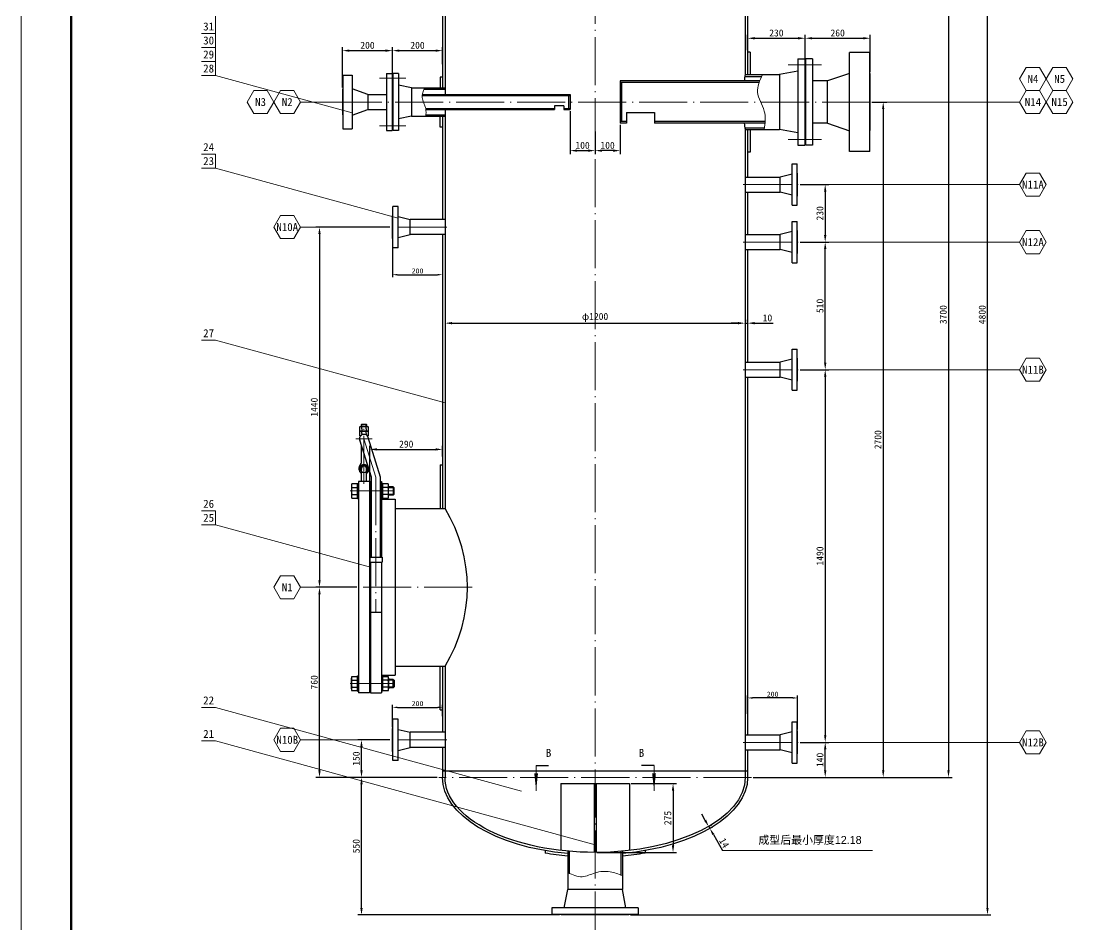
# Model space of a CAD drawing. Header units: millimetres. Extents: x 854 to 1694, y 81 to 1269.
# Drawn here: x 854 to 1380, y 539 to 991 of the extents above; entities that cross this region are included whole.
import ezdxf

# ---------------------------------------------------------------- set-up
doc = ezdxf.new("R2010")
doc.units = ezdxf.units.MM
doc.linetypes.add('CENTER', pattern=[30.5, 24, -3, 0.5, -3])
for name, color, linetype, lineweight in [('中心线', 1, 'CENTER', 15), ('尺寸线', 3, 'Continuous', 15), ('文字层', 3, 'Continuous', 15), ('细线', 7, 'Continuous', 15), ('轮廓线', 4, 'Continuous', 30)]:
    doc.layers.add(name, color=color, linetype=linetype, lineweight=lineweight)
doc.styles.get("Standard").update_dxf_attribs({"font": 'SIMFANG.TTF'})
doc.styles.add('样式 1', font='gbeitc.shx')
doc.dimstyles.new('ISO-25', dxfattribs={"dimtxt": 2.5, "dimasz": 2.5, "dimexe": 1.25, "dimexo": 0.625, "dimtad": 1, "dimdsep": 46, "dimtxsty": 'Standard', "dimcen": 2.5, "dimadec": 0, "dimazin": 0, "dimtfac": 1, "dimtmove": 0, "dimatfit": 3, "dimfxl": 0, "dimarcsym": 0})
doc.dimstyles.new('ISO-35', dxfattribs={"dimtxt": 3.5, "dimasz": 3.5, "dimexe": 1.75, "dimexo": 0.875, "dimgap": 0.875, "dimtad": 1, "dimdec": 4, "dimdsep": 46, "dimlunit": 6, "dimtxsty": 'Standard', "dimcen": 3.5, "dimadec": 0, "dimazin": 0, "dimtfac": 1, "dimtdec": 4, "dimtmove": 0, "dimatfit": 3, "dimfxl": 0, "dimtolj": 1, "dimtzin": 0, "dimarcsym": 0})

# ---------------------------------------------------------------- blocks, each defined once
blk = doc.blocks.new('*D5')
at = {"layer": 'DEFPOINTS', "color": 0}
for p in [(1186.18, 1143.88), (1337.05, 1143.88), (1157.81, 543.88)]:
    blk.add_point(p, dxfattribs=at)
at = {"layer": '尺寸线', "color": 0, "lineweight": -2}
for p, q in [((1187.06, 1143.88), (1338.8, 1143.88)), ((1337.05, 547.38), (1337.05, 1140.38)), ((1158.68, 543.88), (1338.8, 543.88))]:
    blk.add_line(p, q, dxfattribs=at)
at = {"layer": '尺寸线', "color": 0}
for points in [[(1336.47, 1140.38), (1337.63, 1140.38), (1337.05, 1143.88)], [(1336.47, 547.38), (1337.63, 547.38), (1337.05, 543.88)]]:
    blk.add_solid(points, dxfattribs=at)
at = {"layer": '尺寸线', "color": 0, "insert": (1334.43, 843.88), "char_height": 3.5, "attachment_point": 5, "rotation": 90}
blk.add_mtext('\\A1;4800', dxfattribs=at)
blk = doc.blocks.new('*D6')
at = {"layer": 'DEFPOINTS', "color": 0}
for p in [(1278.43, 950.13), (1219.06, 612.63), (1284.94, 612.63)]:
    blk.add_point(p, dxfattribs=at)
at = {"layer": '尺寸线', "color": 0, "lineweight": -2}
for p, q in [((1279.31, 950.13), (1286.69, 950.13)), ((1284.94, 946.63), (1284.94, 616.13)), ((1219.93, 612.63), (1286.69, 612.63))]:
    blk.add_line(p, q, dxfattribs=at)
at = {"layer": '尺寸线', "color": 0}
for points in [[(1284.36, 946.63), (1285.52, 946.63), (1284.94, 950.13)], [(1284.36, 616.13), (1285.52, 616.13), (1284.94, 612.63)]]:
    blk.add_solid(points, dxfattribs=at)
at = {"layer": '尺寸线', "color": 0, "insert": (1282.32, 781.38), "char_height": 3.5, "attachment_point": 5, "rotation": 90}
blk.add_mtext('\\A1;2700', dxfattribs=at)
blk = doc.blocks.new('*D7')
at = {"layer": 'DEFPOINTS', "color": 0}
for p in [(1219.06, 1075.13), (1219.06, 612.63), (1317.58, 612.63)]:
    blk.add_point(p, dxfattribs=at)
at = {"layer": '尺寸线', "color": 0, "lineweight": -2}
for p, q in [((1219.93, 1075.13), (1319.33, 1075.13)), ((1317.58, 1071.63), (1317.58, 616.13)), ((1219.93, 612.63), (1319.33, 612.63))]:
    blk.add_line(p, q, dxfattribs=at)
at = {"layer": '尺寸线', "color": 0}
for points in [[(1317, 1071.63), (1318.16, 1071.63), (1317.58, 1075.13)], [(1317, 616.13), (1318.16, 616.13), (1317.58, 612.63)]]:
    blk.add_solid(points, dxfattribs=at)
at = {"layer": '尺寸线', "color": 0, "insert": (1314.95, 843.88), "char_height": 3.5, "attachment_point": 5, "rotation": 90}
blk.add_mtext('\\A1;3700', dxfattribs=at)
blk = doc.blocks.new('*D8')
at = {"layer": 'DEFPOINTS', "color": 0}
for p in [(1003.19, 707.63), (1022.68, 707.63), (1062.81, 612.63)]:
    blk.add_point(p, dxfattribs=at)
at = {"layer": '尺寸线', "color": 0, "lineweight": -2}
for p, q in [((1021.81, 707.63), (1001.44, 707.63)), ((1003.19, 616.13), (1003.19, 704.13)), ((1061.93, 612.63), (1001.44, 612.63))]:
    blk.add_line(p, q, dxfattribs=at)
at = {"layer": '尺寸线', "color": 0}
for points in [[(1002.61, 704.13), (1003.78, 704.13), (1003.19, 707.63)], [(1002.61, 616.13), (1003.78, 616.13), (1003.19, 612.63)]]:
    blk.add_solid(points, dxfattribs=at)
at = {"layer": '尺寸线', "color": 0, "insert": (1000.57, 660.13), "char_height": 3.5, "attachment_point": 5, "rotation": 90}
blk.add_mtext('\\A1;760', dxfattribs=at)
blk = doc.blocks.new('*D9')
at = {"layer": 'DEFPOINTS', "color": 0}
for p in [(1024.18, 631.38), (1039.23, 631.38), (1062.81, 612.63)]:
    blk.add_point(p, dxfattribs=at)
at = {"layer": '尺寸线', "color": 0, "lineweight": -2}
for p, q in [((1038.36, 631.38), (1022.43, 631.38)), ((1024.18, 616.13), (1024.18, 627.88)), ((1061.93, 612.63), (1022.43, 612.63))]:
    blk.add_line(p, q, dxfattribs=at)
at = {"layer": '尺寸线', "color": 0}
for points in [[(1023.6, 627.88), (1024.77, 627.88), (1024.18, 631.38)], [(1023.6, 616.13), (1024.77, 616.13), (1024.18, 612.63)]]:
    blk.add_solid(points, dxfattribs=at)
at = {"layer": '尺寸线', "color": 0, "insert": (1021.56, 622.01), "char_height": 3.5, "attachment_point": 5, "rotation": 90}
blk.add_mtext('\\A1;150', dxfattribs=at)
blk = doc.blocks.new('*D10')
at = {"layer": 'DEFPOINTS', "color": 0}
for p in [(1242.64, 630.13), (1255.95, 630.13), (1219.06, 612.63)]:
    blk.add_point(p, dxfattribs=at)
at = {"layer": '尺寸线', "color": 0, "lineweight": -2}
for p, q in [((1243.51, 630.13), (1257.7, 630.13)), ((1255.95, 616.13), (1255.95, 626.63)), ((1219.93, 612.63), (1257.7, 612.63))]:
    blk.add_line(p, q, dxfattribs=at)
at = {"layer": '尺寸线', "color": 0}
for points in [[(1255.37, 626.63), (1256.54, 626.63), (1255.95, 630.13)], [(1255.37, 616.13), (1256.54, 616.13), (1255.95, 612.63)]]:
    blk.add_solid(points, dxfattribs=at)
at = {"layer": '尺寸线', "color": 0, "insert": (1253.33, 621.38), "char_height": 3.5, "attachment_point": 5, "rotation": 90}
blk.add_mtext('\\A1;140', dxfattribs=at)
blk = doc.blocks.new('*D15')
at = {"layer": 'DEFPOINTS', "color": 0}
for p in [(1024.18, 612.63), (1062.81, 612.63), (1124.06, 543.88)]:
    blk.add_point(p, dxfattribs=at)
at = {"layer": '尺寸线', "color": 0, "lineweight": -2}
for p, q in [((1061.93, 612.63), (1022.43, 612.63)), ((1024.18, 547.38), (1024.18, 609.13)), ((1123.18, 543.88), (1022.43, 543.88))]:
    blk.add_line(p, q, dxfattribs=at)
at = {"layer": '尺寸线', "color": 0}
for points in [[(1023.6, 609.13), (1024.77, 609.13), (1024.18, 612.63)], [(1023.6, 547.38), (1024.77, 547.38), (1024.18, 543.88)]]:
    blk.add_solid(points, dxfattribs=at)
at = {"layer": '尺寸线', "color": 0, "insert": (1021.56, 578.26), "char_height": 3.5, "attachment_point": 5, "rotation": 90}
blk.add_mtext('\\A1;550', dxfattribs=at)
blk = doc.blocks.new('*D16')
at = {"layer": 'DEFPOINTS', "color": 0}
for p in [(1197.48, 588), (1198.07, 586.97), (1198.3, 587.1)]:
    blk.add_point(p, dxfattribs=at)
at = {"layer": '尺寸线', "color": 0, "lineweight": -2}
for p, q in [((1195.96, 591.16), (1194.22, 594.2)), ((1198.24, 588.43), (1199.22, 589)), ((1197.71, 588.13), (1198.3, 587.1)), ((1198.83, 587.41), (1199.81, 587.97)), ((1200.04, 584.07), (1204.61, 576.12))]:
    blk.add_line(p, q, dxfattribs=at)
at = {"layer": '尺寸线', "color": 0}
for points in [[(1196.47, 591.45), (1195.46, 590.87), (1197.71, 588.13)], [(1200.55, 584.36), (1199.54, 583.78), (1198.3, 587.1)]]:
    blk.add_solid(points, dxfattribs=at)
at = {"layer": '尺寸线', "color": 0, "insert": (1205.47, 579.89), "char_height": 3.5, "attachment_point": 5, "rotation": 299.9014}
blk.add_mtext('\\A1;14', dxfattribs=at)
blk = doc.blocks.new('*D19')
at = {"layer": 'DEFPOINTS', "color": 0}
for p in [(1039.23, 887.63), (1003.19, 707.63), (1021.59, 707.63)]:
    blk.add_point(p, dxfattribs=at)
at = {"layer": '尺寸线', "color": 0, "lineweight": -2}
for p, q in [((1038.36, 887.63), (1001.44, 887.63)), ((1003.19, 884.13), (1003.19, 711.13)), ((1020.72, 707.63), (1001.44, 707.63))]:
    blk.add_line(p, q, dxfattribs=at)
at = {"layer": '尺寸线', "color": 0}
for points in [[(1002.61, 884.13), (1003.78, 884.13), (1003.19, 887.63)], [(1002.61, 711.13), (1003.78, 711.13), (1003.19, 707.63)]]:
    blk.add_solid(points, dxfattribs=at)
at = {"layer": '尺寸线', "color": 0, "insert": (1000.57, 797.63), "char_height": 3.5, "attachment_point": 5, "rotation": 90}
blk.add_mtext('\\A1;1440', dxfattribs=at)
blk = doc.blocks.new('*D20')
at = {"layer": 'DEFPOINTS', "color": 0}
for p in [(1242.64, 880.13), (1255.95, 880.13), (1242.64, 816.38)]:
    blk.add_point(p, dxfattribs=at)
at = {"layer": '尺寸线', "color": 0, "lineweight": -2}
for p, q in [((1243.51, 880.13), (1257.7, 880.13)), ((1255.95, 819.88), (1255.95, 876.63)), ((1243.51, 816.38), (1257.7, 816.38))]:
    blk.add_line(p, q, dxfattribs=at)
at = {"layer": '尺寸线', "color": 0}
for points in [[(1255.37, 876.63), (1256.54, 876.63), (1255.95, 880.13)], [(1255.37, 819.88), (1256.54, 819.88), (1255.95, 816.38)]]:
    blk.add_solid(points, dxfattribs=at)
at = {"layer": '尺寸线', "color": 0, "insert": (1253.33, 848.26), "char_height": 3.5, "attachment_point": 5, "rotation": 90}
blk.add_mtext('\\A1;510', dxfattribs=at)
blk = doc.blocks.new('*D21')
at = {"layer": 'DEFPOINTS', "color": 0}
for p in [(1065.93, 846.68), (1215.93, 846.68), (1215.93, 839.62)]:
    blk.add_point(p, dxfattribs=at)
at = {"layer": '尺寸线', "color": 0, "lineweight": -2}
for p, q in [((1065.93, 845.81), (1065.93, 837.87)), ((1215.93, 845.81), (1215.93, 837.87)), ((1069.43, 839.62), (1212.43, 839.62))]:
    blk.add_line(p, q, dxfattribs=at)
at = {"layer": '尺寸线', "color": 0}
for points in [[(1069.43, 840.21), (1069.43, 839.04), (1065.93, 839.62)], [(1212.43, 840.21), (1212.43, 839.04), (1215.93, 839.62)]]:
    blk.add_solid(points, dxfattribs=at)
at = {"layer": '尺寸线', "color": 0, "insert": (1140.93, 842.51), "char_height": 3.5, "attachment_point": 5}
blk.add_mtext('\\A1;φ1200', dxfattribs=at)
blk = doc.blocks.new('*D22')
at = {"layer": 'DEFPOINTS', "color": 0}
for p in [(1064.68, 776.53), (1064.68, 772.16), (1028.43, 752.63)]:
    blk.add_point(p, dxfattribs=at)
at = {"layer": '尺寸线', "color": 0, "lineweight": -2}
for p, q in [((1028.43, 753.51), (1028.43, 778.28)), ((1064.68, 773.04), (1064.68, 778.28)), ((1031.93, 776.53), (1061.18, 776.53))]:
    blk.add_line(p, q, dxfattribs=at)
at = {"layer": '尺寸线', "color": 0}
for points in [[(1031.93, 777.12), (1031.93, 775.95), (1028.43, 776.53)], [(1061.18, 777.12), (1061.18, 775.95), (1064.68, 776.53)]]:
    blk.add_solid(points, dxfattribs=at)
at = {"layer": '尺寸线', "color": 0, "insert": (1046.56, 779.16), "char_height": 3.5, "attachment_point": 5}
blk.add_mtext('\\A1;290', dxfattribs=at)
blk = doc.blocks.new('*D23')
at = {"layer": 'DEFPOINTS', "color": 0}
for p in [(1242.64, 816.38), (1242.64, 630.13), (1255.95, 630.13)]:
    blk.add_point(p, dxfattribs=at)
at = {"layer": '尺寸线', "color": 0, "lineweight": -2}
for p, q in [((1243.51, 816.38), (1257.7, 816.38)), ((1255.95, 812.88), (1255.95, 633.63)), ((1243.51, 630.13), (1257.7, 630.13))]:
    blk.add_line(p, q, dxfattribs=at)
at = {"layer": '尺寸线', "color": 0}
for points in [[(1255.37, 812.88), (1256.54, 812.88), (1255.95, 816.38)], [(1255.37, 633.63), (1256.54, 633.63), (1255.95, 630.13)]]:
    blk.add_solid(points, dxfattribs=at)
at = {"layer": '尺寸线', "color": 0, "insert": (1253.33, 723.26), "char_height": 3.5, "attachment_point": 5, "rotation": 90}
blk.add_mtext('\\A1;1490', dxfattribs=at)
blk = doc.blocks.new('*D24')
at = {"layer": 'DEFPOINTS', "color": 0}
for p in [(1215.93, 845.59), (1217.18, 839.62), (1217.18, 839.62)]:
    blk.add_point(p, dxfattribs=at)
at = {"layer": '尺寸线', "color": 0, "lineweight": -2}
for p, q in [((1215.93, 844.72), (1215.93, 837.87)), ((1217.18, 840.5), (1217.18, 841.37)), ((1212.43, 839.62), (1208.93, 839.62)), ((1215.93, 839.62), (1217.18, 839.62)), ((1220.68, 839.62), (1230, 839.62))]:
    blk.add_line(p, q, dxfattribs=at)
at = {"layer": '尺寸线', "color": 0}
for points in [[(1212.43, 840.21), (1212.43, 839.04), (1215.93, 839.62)], [(1220.68, 840.21), (1220.68, 839.04), (1217.18, 839.62)]]:
    blk.add_solid(points, dxfattribs=at)
at = {"layer": '尺寸线', "color": 0, "insert": (1227.09, 842.25), "char_height": 3.5, "attachment_point": 5}
blk.add_mtext('\\A1;10', dxfattribs=at)
blk = doc.blocks.new('*D3')
at = {"layer": 'DEFPOINTS', "color": 0}
for p in [(1128.43, 946.36), (1140.93, 936.2), (1140.93, 925.85)]:
    blk.add_point(p, dxfattribs=at)
at = {"layer": '尺寸线', "color": 0, "lineweight": -2}
for p, q in [((1128.43, 945.49), (1128.43, 924.1)), ((1140.93, 935.33), (1140.93, 924.1)), ((1131.93, 925.85), (1137.43, 925.85))]:
    blk.add_line(p, q, dxfattribs=at)
at = {"layer": '尺寸线', "color": 0}
for points in [[(1131.93, 926.43), (1131.93, 925.26), (1128.43, 925.85)], [(1137.43, 926.43), (1137.43, 925.26), (1140.93, 925.85)]]:
    blk.add_solid(points, dxfattribs=at)
at = {"layer": '尺寸线', "color": 0, "insert": (1134.68, 928.47), "char_height": 3.5, "attachment_point": 5}
blk.add_mtext('\\A1;100', dxfattribs=at)
blk = doc.blocks.new('*D4')
at = {"layer": 'DEFPOINTS', "color": 0}
for p in [(1140.93, 936.2), (1153.43, 939.61), (1140.93, 925.85)]:
    blk.add_point(p, dxfattribs=at)
at = {"layer": '尺寸线', "color": 0, "lineweight": -2}
for p, q in [((1153.43, 938.74), (1153.43, 924.1)), ((1140.93, 935.33), (1140.93, 924.1)), ((1149.93, 925.85), (1144.43, 925.85))]:
    blk.add_line(p, q, dxfattribs=at)
at = {"layer": '尺寸线', "color": 0}
for points in [[(1144.43, 926.43), (1144.43, 925.26), (1140.93, 925.85)], [(1149.93, 926.43), (1149.93, 925.26), (1153.43, 925.85)]]:
    blk.add_solid(points, dxfattribs=at)
at = {"layer": '尺寸线', "color": 0, "insert": (1147.18, 928.47), "char_height": 3.5, "attachment_point": 5}
blk.add_mtext('\\A1;100', dxfattribs=at)
blk = doc.blocks.new('*D26')
at = {"layer": 'DEFPOINTS', "color": 0}
for p in [(1242.64, 908.88), (1242.64, 880.13), (1255.95, 880.13)]:
    blk.add_point(p, dxfattribs=at)
at = {"layer": '尺寸线', "color": 0, "lineweight": -2}
for p, q in [((1243.51, 908.88), (1257.7, 908.88)), ((1255.95, 905.38), (1255.95, 883.63)), ((1243.51, 880.13), (1257.7, 880.13))]:
    blk.add_line(p, q, dxfattribs=at)
at = {"layer": '尺寸线', "color": 0}
for points in [[(1255.37, 905.38), (1256.54, 905.38), (1255.95, 908.88)], [(1255.37, 883.63), (1256.54, 883.63), (1255.95, 880.13)]]:
    blk.add_solid(points, dxfattribs=at)
at = {"layer": '尺寸线', "color": 0, "insert": (1253.33, 894.51), "char_height": 3.5, "attachment_point": 5, "rotation": 90}
blk.add_mtext('\\A1;230', dxfattribs=at)
blk = doc.blocks.new('*D31')
at = {"layer": 'DEFPOINTS', "color": 0}
for p in [(1245.93, 982), (1217.18, 975.13), (1245.93, 967.01)]:
    blk.add_point(p, dxfattribs=at)
at = {"layer": '尺寸线', "color": 0, "lineweight": -2}
for p, q in [((1217.18, 976.01), (1217.18, 983.75)), ((1245.93, 967.88), (1245.93, 983.75)), ((1220.68, 982), (1242.43, 982))]:
    blk.add_line(p, q, dxfattribs=at)
at = {"layer": '尺寸线', "color": 0}
for points in [[(1220.68, 982.59), (1220.68, 981.42), (1217.18, 982)], [(1242.43, 982.59), (1242.43, 981.42), (1245.93, 982)]]:
    blk.add_solid(points, dxfattribs=at)
at = {"layer": '尺寸线', "color": 0, "insert": (1231.56, 984.63), "char_height": 3.5, "attachment_point": 5}
blk.add_mtext('\\A1;230', dxfattribs=at)
blk = doc.blocks.new('*D32')
at = {"layer": 'DEFPOINTS', "color": 0}
for p in [(1278.43, 982), (1245.93, 967.01), (1278.43, 964.32)]:
    blk.add_point(p, dxfattribs=at)
at = {"layer": '尺寸线', "color": 0, "lineweight": -2}
for p, q in [((1245.93, 967.88), (1245.93, 983.75)), ((1278.43, 965.19), (1278.43, 983.75)), ((1249.43, 982), (1274.93, 982))]:
    blk.add_line(p, q, dxfattribs=at)
at = {"layer": '尺寸线', "color": 0}
for points in [[(1249.43, 982.59), (1249.43, 981.42), (1245.93, 982)], [(1274.93, 982.59), (1274.93, 981.42), (1278.43, 982)]]:
    blk.add_solid(points, dxfattribs=at)
at = {"layer": '尺寸线', "color": 0, "insert": (1262.18, 984.63), "char_height": 3.5, "attachment_point": 5}
blk.add_mtext('\\A1;260', dxfattribs=at)
blk = doc.blocks.new('*D33')
at = {"layer": 'DEFPOINTS', "color": 0}
for p in [(1064.68, 975.83), (1064.68, 968.13), (1039.68, 959.96)]:
    blk.add_point(p, dxfattribs=at)
at = {"layer": '尺寸线', "color": 0, "lineweight": -2}
for p, q in [((1039.68, 960.83), (1039.68, 977.58)), ((1043.18, 975.83), (1061.18, 975.83)), ((1064.68, 969.01), (1064.68, 977.58))]:
    blk.add_line(p, q, dxfattribs=at)
at = {"layer": '尺寸线', "color": 0}
for points in [[(1043.18, 976.41), (1043.18, 975.24), (1039.68, 975.83)], [(1061.18, 976.41), (1061.18, 975.24), (1064.68, 975.83)]]:
    blk.add_solid(points, dxfattribs=at)
at = {"layer": '尺寸线', "color": 0, "insert": (1052.18, 978.45), "char_height": 3.5, "attachment_point": 5}
blk.add_mtext('\\A1;200', dxfattribs=at)
blk = doc.blocks.new('*D34')
at = {"layer": 'DEFPOINTS', "color": 0}
for p in [(1039.68, 975.83), (1039.68, 959.96), (1014.68, 956.57)]:
    blk.add_point(p, dxfattribs=at)
at = {"layer": '尺寸线', "color": 0, "lineweight": -2}
for p, q in [((1014.68, 957.44), (1014.68, 977.58)), ((1018.18, 975.83), (1036.18, 975.83)), ((1039.68, 960.83), (1039.68, 977.58))]:
    blk.add_line(p, q, dxfattribs=at)
at = {"layer": '尺寸线', "color": 0}
for points in [[(1018.18, 976.41), (1018.18, 975.24), (1014.68, 975.83)], [(1036.18, 976.41), (1036.18, 975.24), (1039.68, 975.83)]]:
    blk.add_solid(points, dxfattribs=at)
at = {"layer": '尺寸线', "color": 0, "insert": (1027.18, 978.45), "char_height": 3.5, "attachment_point": 5}
blk.add_mtext('\\A1;200', dxfattribs=at)
blk = doc.blocks.new('*D35')
at = {"layer": 'DEFPOINTS', "color": 0}
for p in [(1039.68, 881.88), (1064.68, 866.25), (1064.68, 863.85)]:
    blk.add_point(p, dxfattribs=at)
at = {"layer": '尺寸线', "color": 0, "lineweight": -2}
for p, q in [((1039.68, 881.26), (1039.68, 862.6)), ((1042.18, 863.85), (1062.18, 863.85)), ((1064.68, 865.62), (1064.68, 862.6))]:
    blk.add_line(p, q, dxfattribs=at)
at = {"layer": '尺寸线', "color": 0}
for points in [[(1042.18, 864.27), (1042.18, 863.43), (1039.68, 863.85)], [(1062.18, 864.27), (1062.18, 863.43), (1064.68, 863.85)]]:
    blk.add_solid(points, dxfattribs=at)
at = {"layer": '尺寸线', "color": 0, "insert": (1052.18, 865.73), "char_height": 2.5, "attachment_point": 5}
blk.add_mtext('200', dxfattribs=at)
blk = doc.blocks.new('*D36')
at = {"layer": 'DEFPOINTS', "color": 0}
for p in [(1217.18, 652.32), (1217.18, 643.81), (1242.18, 635.88)]:
    blk.add_point(p, dxfattribs=at)
at = {"layer": '尺寸线', "color": 0, "lineweight": -2}
for p, q in [((1217.18, 644.44), (1217.18, 653.57)), ((1239.68, 652.32), (1219.68, 652.32)), ((1242.18, 636.51), (1242.18, 653.57))]:
    blk.add_line(p, q, dxfattribs=at)
at = {"layer": '尺寸线', "color": 0}
for points in [[(1219.68, 652.74), (1219.68, 651.91), (1217.18, 652.32)], [(1239.68, 652.74), (1239.68, 651.91), (1242.18, 652.32)]]:
    blk.add_solid(points, dxfattribs=at)
at = {"layer": '尺寸线', "color": 0, "insert": (1229.68, 654.2), "char_height": 2.5, "attachment_point": 5}
blk.add_mtext('200', dxfattribs=at)
blk = doc.blocks.new('*D37')
at = {"layer": 'DEFPOINTS', "color": 0}
for p in [(1064.68, 647.63), (1064.68, 642.61), (1039.68, 637.13)]:
    blk.add_point(p, dxfattribs=at)
at = {"layer": '尺寸线', "color": 0, "lineweight": -2}
for p, q in [((1039.68, 637.76), (1039.68, 648.88)), ((1042.18, 647.63), (1062.18, 647.63)), ((1064.68, 643.23), (1064.68, 648.88))]:
    blk.add_line(p, q, dxfattribs=at)
at = {"layer": '尺寸线', "color": 0}
for points in [[(1042.18, 648.05), (1042.18, 647.21), (1039.68, 647.63)], [(1062.18, 648.05), (1062.18, 647.21), (1064.68, 647.63)]]:
    blk.add_solid(points, dxfattribs=at)
at = {"layer": '尺寸线', "color": 0, "insert": (1052.18, 649.5), "char_height": 2.5, "attachment_point": 5}
blk.add_mtext('200', dxfattribs=at)
blk = doc.blocks.new('*D40')
at = {"layer": 'DEFPOINTS', "color": 0}
for p in [(1158.12, 609.51), (1140.93, 575.13), (1179.9, 575.13)]:
    blk.add_point(p, dxfattribs=at)
at = {"layer": '尺寸线', "color": 0, "lineweight": -2}
for p, q in [((1159, 609.51), (1181.65, 609.51)), ((1179.9, 606.01), (1179.9, 578.63)), ((1141.81, 575.13), (1181.65, 575.13))]:
    blk.add_line(p, q, dxfattribs=at)
at = {"layer": '尺寸线', "color": 0}
for points in [[(1179.31, 606.01), (1180.48, 606.01), (1179.9, 609.51)], [(1179.31, 578.63), (1180.48, 578.63), (1179.9, 575.13)]]:
    blk.add_solid(points, dxfattribs=at)
at = {"layer": '尺寸线', "color": 0, "insert": (1177.27, 592.32), "char_height": 3.5, "attachment_point": 5, "rotation": 90}
blk.add_mtext('\\A1;275', dxfattribs=at)

msp = doc.modelspace()

# ---------------------------------------------------------------- linework, layer by layer
at = {"layer": '中心线'}
for p, q in [((1140.93461, 1135.1318), (1140.93461, 543.8818)), ((1254.05291, 968.78805), (1237.41632, 968.78805)), ((1033.23632, 962.03805), (1046.42587, 962.03805)), ((1278.43461, 950.1318), (1014.68461, 950.1318)), ((1033.23632, 938.22555), (1046.42587, 938.22555)), ((1254.05291, 931.47555), (1237.41632, 931.47555)), ((1214.99526, 908.8818), (1242.63611, 908.8818)), ((1066.87396, 887.6318), (1039.23311, 887.6318)), ((1214.99526, 880.1318), (1242.63611, 880.1318)), ((1214.99526, 816.3818), (1242.63611, 816.3818)), ((1025.43461, 759.38613), (1025.43461, 789.2068)), ((1021.30961, 781.7568), (1029.55961, 781.7568)), ((1025.43461, 781.7568), (1031.43461, 762.6318)), ((1031.43461, 762.6318), (1031.43461, 695.1318)), ((1018.59534, 755.7568), (1040.62722, 755.7568)), ((1079.44264, 707.6318), (1022.68461, 707.6318)), ((1018.4472, 659.5068), (1040.69636, 659.5068)), ((1066.87396, 631.3818), (1039.23311, 631.3818)), ((1214.99526, 630.1318), (1242.63611, 630.1318)), ((1219.05961, 612.6318), (1062.80961, 612.6318))]:
    msp.add_line(p, q, dxfattribs=at)
at = {"layer": '尺寸线'}
for p, q in [((951.28958, 963.36692), (951.28958, 1026.36692)), ((944.28958, 984.36692), (951.28958, 984.36692)), ((944.28958, 977.36692), (951.28958, 977.36692)), ((944.28958, 970.36692), (951.28958, 970.36692)), ((944.28958, 963.36692), (951.28958, 963.36692)), ((951.28958, 963.36692), (1019.49711, 944.7053)), ((1014.68461, 950.1318), (993.74131, 950.1318)), ((1286.69104, 950.1318), (1353.11377, 950.1318)), ((944.28958, 924.11454), (951.28958, 924.11454)), ((951.28958, 917.11454), (951.28958, 924.11454)), ((944.28958, 917.11454), (951.28958, 917.11454)), ((951.28958, 917.11454), (1042.49711, 892.16009)), ((1257.70492, 908.8818), (1353.11377, 908.8818)), ((1001.44298, 887.6318), (993.74131, 887.6318)), ((1257.70492, 880.1318), (1353.11377, 880.1318)), ((944.28958, 831.10513), (951.28958, 831.10513)), ((951.28958, 831.10513), (1065.93461, 799.73817)), ((1257.70492, 816.3818), (1353.11377, 816.3818)), ((944.28958, 745.84425), (951.28958, 745.84425)), ((951.28958, 738.84425), (951.28958, 745.84425)), ((944.28958, 738.84425), (951.28958, 738.84425)), ((951.28958, 738.84425), (1028.62059, 717.68643)), ((1001.44298, 707.6318), (993.74131, 707.6318)), ((944.28958, 647.61814), (951.28958, 647.61814)), ((951.28958, 647.61814), (1104.13517, 605.79948)), ((1022.43317, 631.3818), (993.74131, 631.3818)), ((944.28958, 630.84403), (951.28958, 630.84403)), ((951.28958, 630.84403), (1140.93461, 578.95702)), ((1257.70492, 630.1318), (1353.11377, 630.1318)), ((1111.4729, 618.64581), (1111.4729, 605.97334)), ((1170.39632, 618.64581), (1170.39632, 605.97334)), ((1204.61166, 576.12173), (1279.61166, 576.12173)), ((1140.93461, 543.8818), (1140.93461, 533.8818))]:
    msp.add_line(p, q, dxfattribs=at)
for points in [[(1356.4471, 955.90531), (1353.11377, 961.67881), (1356.4471, 967.45231), (1363.11377, 967.45231), (1366.4471, 961.67881), (1363.11377, 955.90531)], [(1369.78044, 955.90531), (1366.4471, 961.67881), (1369.78044, 967.45231), (1376.4471, 967.45231), (1379.78044, 961.67881), (1376.4471, 955.90531)], [(970.40797, 944.3583), (967.07464, 950.1318), (970.40797, 955.90531), (977.07464, 955.90531), (980.40797, 950.1318), (977.07464, 944.3583)], [(983.74131, 944.3583), (980.40797, 950.1318), (983.74131, 955.90531), (990.40797, 955.90531), (993.74131, 950.1318), (990.40797, 944.3583)], [(1356.4471, 944.3583), (1353.11377, 950.1318), (1356.4471, 955.90531), (1363.11377, 955.90531), (1366.4471, 950.1318), (1363.11377, 944.3583)], [(1369.78044, 944.3583), (1366.4471, 950.1318), (1369.78044, 955.90531), (1376.4471, 955.90531), (1379.78044, 950.1318), (1376.4471, 944.3583)], [(1356.4471, 903.1083), (1353.11377, 908.8818), (1356.4471, 914.65531), (1363.11377, 914.65531), (1366.4471, 908.8818), (1363.11377, 903.1083)], [(983.74131, 881.8583), (980.40797, 887.6318), (983.74131, 893.40531), (990.40797, 893.40531), (993.74131, 887.6318), (990.40797, 881.8583)], [(1356.4471, 874.3348), (1353.11377, 880.1083), (1356.4471, 885.8818), (1363.11377, 885.8818), (1366.4471, 880.1083), (1363.11377, 874.3348)], [(1356.4471, 810.6083), (1353.11377, 816.3818), (1356.4471, 822.15531), (1363.11377, 822.15531), (1366.4471, 816.3818), (1363.11377, 810.6083)], [(983.74131, 701.8583), (980.40797, 707.6318), (983.74131, 713.40531), (990.40797, 713.40531), (993.74131, 707.6318), (990.40797, 701.8583)], [(983.74131, 625.6083), (980.40797, 631.3818), (983.74131, 637.15531), (990.40797, 637.15531), (993.74131, 631.3818), (990.40797, 625.6083)], [(1356.4471, 624.3583), (1353.11377, 630.1318), (1356.4471, 635.90531), (1363.11377, 635.90531), (1366.4471, 630.1318), (1363.11377, 624.3583)]]:
    msp.add_lwpolyline(points, close=True, dxfattribs=at)
for points in [[(1111.4729, 605.97334, 0, 1.875, 0), (1111.4729, 614.63639, 1.25, 1.25, 0)], [(1170.39632, 605.97334, 0, 1.875, 0), (1170.39632, 614.63639, 1.25, 1.25, 0)]]:
    msp.add_lwpolyline(points, format="xyseb", dxfattribs=at)
at = {"layer": '细线', "lineweight": 15}
msp.add_line((854.02702, 1269.18281), (854.02702, 81.18281), dxfattribs=at)
at = {"layer": '细线'}
for p, q in [((1037.73761, 757.4068), (1040.47908, 757.4068)), ((1040.47908, 754.1068), (1037.73761, 754.1068)), ((1040.47908, 661.1568), (1037.73761, 661.1568)), ((1037.73761, 657.8568), (1040.47908, 657.8568))]:
    msp.add_line(p, q, dxfattribs=at)
for points in [[(1224.55961, 963.8193), (1222.16911, 955.05958), (1225.51214, 945.61867), (1225.51214, 936.4443)], [(1055.78844, 957.27555), (1054.49108, 952.32868), (1056.29296, 946.92555), (1056.29296, 942.98805)], [(1127.24711, 565.05808), (1134.51901, 562.96229), (1140.93461, 564.90866), (1148.45303, 565.43268), (1154.62211, 563.48631)]]:
    msp.add_spline(points, degree=3, dxfattribs=at)
at = {"layer": '轮廓线', "lineweight": 70}
msp.add_line((879.02702, 1259.18281), (879.02702, 91.18281), dxfattribs=at)
at = {"layer": '轮廓线'}
for p, q in [((1064.68461, 1075.1318), (1064.68461, 957.27555)), ((1065.93461, 1075.1318), (1065.93461, 953.90055)), ((1215.93461, 1075.1318), (1215.93461, 963.8193)), ((1217.18461, 1075.1318), (1217.18461, 963.8193)), ((1218.43461, 975.1318), (1217.18461, 975.1318)), ((1218.43461, 975.1318), (1218.43461, 963.8193)), ((1268.05961, 925.4443), (1268.05961, 974.8193)), ((1278.23461, 974.8193), (1268.05961, 974.8193)), ((1278.23461, 925.4443), (1278.23461, 974.8193)), ((1242.30961, 971.6943), (1242.30961, 928.5693)), ((1242.30961, 971.6943), (1245.73461, 971.6943)), ((1245.73461, 971.6943), (1245.73461, 928.5693)), ((1246.13461, 971.6943), (1246.13461, 928.5693)), ((1249.55961, 971.6943), (1246.13461, 971.6943)), ((1249.55961, 971.6943), (1249.55961, 928.5693)), ((1014.88461, 963.5693), (1014.88461, 936.6943)), ((1014.88461, 963.5693), (1019.49711, 963.5693)), ((1019.49711, 963.5693), (1019.49711, 936.6943)), ((1036.70961, 964.4193), (1036.70961, 935.8443)), ((1036.70961, 964.4193), (1039.48461, 964.4193)), ((1039.48461, 964.4193), (1039.48461, 935.8443)), ((1039.88461, 964.4193), (1039.88461, 935.8443)), ((1042.65961, 964.4193), (1039.88461, 964.4193)), ((1042.65961, 964.4193), (1042.65961, 935.8443)), ((1064.68461, 962.6318), (1063.43461, 962.6318)), ((1063.43461, 962.6318), (1063.43461, 957.27555)), ((1215.77756, 962.9443), (1224.16781, 962.9443)), ((1215.93461, 963.8193), (1233.18461, 963.8193)), ((1242.30961, 965.5068), (1233.18461, 963.8193)), ((1233.18461, 963.8193), (1233.18461, 936.4443)), ((1245.73461, 967.0068), (1245.93461, 967.0068)), ((1245.93461, 967.0068), (1245.93461, 933.2568)), ((1246.13461, 967.0068), (1245.93461, 967.0068)), ((1268.05961, 964.4443), (1257.05961, 960.65055)), ((1278.43461, 964.3193), (1278.23461, 964.3193)), ((1278.43461, 935.9443), (1278.43461, 964.3193)), ((1039.48461, 959.9568), (1039.68461, 959.9568)), ((1039.68461, 959.9568), (1039.68461, 940.3068)), ((1039.88461, 959.9568), (1039.68461, 959.9568)), ((1049.20961, 957.27555), (1042.65961, 958.56305)), ((1049.20961, 957.27555), (1065.93461, 957.27555)), ((1049.20961, 957.27555), (1049.20961, 942.98805)), ((1223.20667, 960.65055), (1153.43461, 960.65055)), ((1153.43461, 960.65055), (1153.43461, 939.61305)), ((1222.93345, 959.90055), (1153.43461, 959.90055)), ((1154.18461, 959.90055), (1154.18461, 940.36305)), ((1257.05961, 960.65055), (1249.55961, 960.65055)), ((1257.05961, 939.61305), (1257.05961, 960.65055)), ((1014.68461, 956.5693), (1014.68461, 943.6943)), ((1014.68461, 956.5693), (1014.88461, 956.5693)), ((1027.43461, 953.90055), (1019.49711, 956.6943)), ((1027.43461, 953.90055), (1036.70961, 953.90055)), ((1027.43461, 953.90055), (1027.43461, 946.36305)), ((1054.50324, 953.33805), (1128.43461, 953.33805)), ((1054.58898, 953.90055), (1128.43461, 953.90055)), ((1055.46557, 956.52555), (1065.93461, 956.52555)), ((1127.68461, 953.33805), (1127.68461, 946.92555)), ((1128.43461, 953.90055), (1128.43461, 946.36305)), ((1019.49711, 943.5693), (1027.43461, 946.36305)), ((1027.43461, 946.36305), (1036.70961, 946.36305)), ((1056.29296, 946.92555), (1120.62211, 946.92555)), ((1056.38695, 946.36305), (1120.62211, 946.36305)), ((1065.93461, 946.36305), (1065.93461, 747.0068)), ((1125.30961, 948.24743), (1120.62211, 948.24743)), ((1120.62211, 948.24743), (1120.62211, 946.36305)), ((1125.30961, 948.24743), (1125.30961, 946.36305)), ((1125.30961, 946.92555), (1128.43461, 946.92555)), ((1125.30961, 946.36305), (1128.43461, 946.36305)), ((1014.68461, 943.6943), (1014.88461, 943.6943)), ((1049.20961, 942.98805), (1042.65961, 941.70055)), ((1049.20961, 942.98805), (1065.93461, 942.98805)), ((1056.36687, 943.73805), (1065.93461, 943.73805)), ((1063.43461, 937.6318), (1063.43461, 942.98805)), ((1064.68461, 942.98805), (1064.68461, 891.40055)), ((1156.55961, 944.87243), (1170.62211, 944.87243)), ((1156.55961, 944.87243), (1156.55961, 939.61305)), ((1170.62211, 944.87243), (1170.62211, 939.61305)), ((1014.88461, 936.6943), (1019.49711, 936.6943)), ((1036.70961, 935.8443), (1039.48461, 935.8443)), ((1039.48461, 940.3068), (1039.68461, 940.3068)), ((1039.88461, 940.3068), (1039.68461, 940.3068)), ((1042.65961, 935.8443), (1039.88461, 935.8443)), ((1064.68461, 937.6318), (1063.43461, 937.6318)), ((1156.55961, 940.36305), (1153.43461, 940.36305)), ((1156.55961, 939.61305), (1153.43461, 939.61305)), ((1225.91229, 940.36305), (1170.62211, 940.36305)), ((1225.85965, 939.61305), (1170.62211, 939.61305)), ((1215.77756, 937.3193), (1225.61954, 937.3193)), ((1215.93461, 936.4443), (1215.93461, 612.6318)), ((1215.93461, 936.4443), (1233.18461, 936.4443)), ((1217.18461, 936.4443), (1217.18461, 912.65055)), ((1218.43461, 936.4443), (1218.43461, 925.1318)), ((1242.30961, 934.7568), (1233.18461, 936.4443)), ((1257.05961, 939.61305), (1249.55961, 939.61305)), ((1257.05961, 939.61305), (1268.05961, 935.8193)), ((1278.43461, 935.9443), (1278.23461, 935.9443)), ((1245.73461, 933.2568), (1245.93461, 933.2568)), ((1246.13461, 933.2568), (1245.93461, 933.2568)), ((1242.30961, 928.5693), (1245.73461, 928.5693)), ((1249.55961, 928.5693), (1246.13461, 928.5693)), ((1278.23461, 925.4443), (1268.05961, 925.4443)), ((1218.43461, 925.1318), (1217.18461, 925.1318)), ((1239.37211, 898.5693), (1239.37211, 919.1943)), ((1239.37211, 919.1943), (1241.98461, 919.1943)), ((1241.98461, 898.5693), (1241.98461, 919.1943)), ((1215.93461, 912.65055), (1233.43461, 912.65055)), ((1239.37211, 914.1318), (1233.43461, 912.65055)), ((1233.43461, 905.11305), (1233.43461, 912.65055)), ((1241.98461, 914.6318), (1242.18461, 914.6318)), ((1242.18461, 903.1318), (1242.18461, 914.6318)), ((1215.93461, 905.11305), (1233.43461, 905.11305)), ((1217.18461, 905.11305), (1217.18461, 883.90055)), ((1239.37211, 903.6318), (1233.43461, 905.11305)), ((1241.98461, 903.1318), (1242.18461, 903.1318)), ((1039.88461, 877.3193), (1039.88461, 897.9443)), ((1042.49711, 897.9443), (1039.88461, 897.9443)), ((1042.49711, 877.3193), (1042.49711, 897.9443)), ((1239.37211, 898.5693), (1241.98461, 898.5693)), ((1039.68461, 881.8818), (1039.68461, 893.3818)), ((1039.88461, 893.3818), (1039.68461, 893.3818)), ((1042.49711, 892.8818), (1048.43461, 891.40055)), ((1065.93461, 891.40055), (1048.43461, 891.40055)), ((1048.43461, 883.86305), (1048.43461, 891.40055)), ((1239.37211, 869.8193), (1239.37211, 890.4443)), ((1239.37211, 890.4443), (1241.98461, 890.4443)), ((1241.98461, 869.8193), (1241.98461, 890.4443)), ((1042.49711, 882.3818), (1048.43461, 883.86305)), ((1065.93461, 883.86305), (1048.43461, 883.86305)), ((1064.68461, 883.86305), (1064.68461, 747.0068)), ((1215.93461, 883.90055), (1233.43461, 883.90055)), ((1239.37211, 885.3818), (1233.43461, 883.90055)), ((1233.43461, 876.36305), (1233.43461, 883.90055)), ((1241.98461, 885.8818), (1242.18461, 885.8818)), ((1242.18461, 874.3818), (1242.18461, 885.8818)), ((1039.88461, 881.8818), (1039.68461, 881.8818)), ((1042.49711, 877.3193), (1039.88461, 877.3193)), ((1215.93461, 876.36305), (1233.43461, 876.36305)), ((1217.18461, 876.36305), (1217.18461, 820.15055)), ((1239.37211, 874.8818), (1233.43461, 876.36305)), ((1241.98461, 874.3818), (1242.18461, 874.3818)), ((1239.37211, 869.8193), (1241.98461, 869.8193)), ((1239.37211, 806.0693), (1239.37211, 826.6943)), ((1239.37211, 826.6943), (1241.98461, 826.6943)), ((1241.98461, 806.0693), (1241.98461, 826.6943)), ((1239.37211, 821.6318), (1233.43461, 820.15055)), ((1241.98461, 822.1318), (1242.18461, 822.1318)), ((1242.18461, 810.6318), (1242.18461, 822.1318)), ((1215.93461, 820.15055), (1233.43461, 820.15055)), ((1233.43461, 812.61305), (1233.43461, 820.15055)), ((1215.93461, 812.61305), (1233.43461, 812.61305)), ((1217.18461, 812.61305), (1217.18461, 633.90055)), ((1239.37211, 811.1318), (1233.43461, 812.61305)), ((1241.98461, 810.6318), (1242.18461, 810.6318)), ((1239.37211, 806.0693), (1241.98461, 806.0693)), ((1024.18461, 789.0068), (1024.30961, 789.1318)), ((1024.18461, 789.0068), (1026.68461, 789.0068)), ((1024.18461, 787.9318), (1024.18461, 789.0068)), ((1024.30961, 789.1318), (1026.55961, 789.1318)), ((1024.30961, 787.9318), (1024.30961, 789.1318)), ((1026.55961, 787.9318), (1026.55961, 789.1318)), ((1026.55961, 789.1318), (1026.68461, 789.0068)), ((1026.68461, 789.0068), (1026.68461, 787.9318)), ((1023.37524, 787.80055), (1023.70336, 787.9318)), ((1023.37524, 785.72555), (1023.37524, 787.80055)), ((1023.70336, 785.5943), (1023.37524, 785.72555)), ((1023.37524, 785.46305), (1023.70336, 785.5943)), ((1023.37524, 783.38805), (1023.37524, 785.46305)), ((1023.70336, 783.2568), (1023.37524, 783.38805)), ((1023.70336, 787.9318), (1027.16586, 787.9318)), ((1023.70336, 785.5943), (1027.16586, 785.5943)), ((1025.43461, 785.5943), (1023.70336, 785.5943)), ((1023.70336, 785.5943), (1027.16586, 785.5943)), ((1024.40493, 786.76305), (1024.40493, 787.80055)), ((1024.40493, 786.76305), (1024.40493, 785.72555)), ((1024.40493, 784.42555), (1024.40493, 785.46305)), ((1024.40493, 784.42555), (1024.40493, 783.75737)), ((1027.16586, 785.5943), (1025.43461, 785.5943)), ((1026.4643, 786.76305), (1026.4643, 787.80055)), ((1026.4643, 786.76305), (1026.4643, 785.72555)), ((1026.4643, 784.42555), (1026.4643, 785.46305)), ((1026.4643, 784.42555), (1026.4643, 783.75737)), ((1027.16586, 787.9318), (1027.49399, 787.80055)), ((1027.49399, 785.72555), (1027.16586, 785.5943)), ((1027.16586, 785.5943), (1027.49399, 785.46305)), ((1027.49399, 783.38805), (1027.16586, 783.2568)), ((1027.49399, 787.80055), (1027.49399, 785.72555)), ((1027.49399, 785.46305), (1027.49399, 783.38805)), ((1029.18461, 762.6318), (1023.2914, 781.07186)), ((1023.70336, 783.2568), (1023.75756, 783.2568)), ((1023.75756, 783.2568), (1023.70336, 783.2568)), ((1024.18461, 769.96748), (1024.18461, 778.27697)), ((1027.11166, 783.2568), (1027.16586, 783.2568)), ((1027.16586, 783.2568), (1027.11166, 783.2568)), ((1033.68461, 762.6318), (1027.58477, 782.41962)), ((1063.43461, 768.8818), (1064.68461, 768.8818)), ((1063.43461, 768.8818), (1063.43461, 747.0068)), ((1024.18461, 760.5068), (1024.18461, 767.0068)), ((1024.18461, 760.4443), (1024.18461, 764.69853)), ((1026.68461, 760.4443), (1026.68461, 767.0068)), ((1019.13161, 758.43599), (1019.13161, 753.07762)), ((1019.42036, 757.54293), (1022.13461, 757.54293)), ((1022.13461, 759.57625), (1022.13461, 751.93736)), ((1022.68461, 760.4443), (1022.68461, 654.8193)), ((1028.18461, 760.4443), (1022.68461, 760.4443)), ((1028.18461, 760.4443), (1028.18461, 654.8193)), ((1028.68461, 760.4443), (1028.68461, 722.6318)), ((1028.68461, 760.4443), (1029.18461, 760.4443)), ((1033.68461, 760.4443), (1034.18461, 760.4443)), ((1034.18461, 760.4443), (1034.18461, 722.6318)), ((1034.73461, 751.93736), (1034.73461, 759.57625)), ((1037.44886, 757.54293), (1034.73461, 757.54293)), ((1037.73761, 753.07762), (1037.73761, 758.43599)), ((1040.06658, 757.8193), (1037.73761, 757.8193)), ((1040.06658, 757.8193), (1040.47908, 757.4068)), ((1040.06658, 757.8193), (1040.06658, 753.6943)), ((1040.47908, 754.1068), (1040.47908, 757.4068)), ((1019.42036, 753.97068), (1022.13461, 753.97068)), ((1028.43461, 752.6318), (1028.18461, 752.6318)), ((1028.43461, 752.6318), (1028.43461, 722.6318)), ((1028.43461, 752.6318), (1028.43461, 722.6318)), ((1028.43461, 752.6318), (1028.68461, 752.6318)), ((1037.44886, 753.97068), (1034.73461, 753.97068)), ((1040.06658, 753.6943), (1037.73761, 753.6943)), ((1040.06658, 753.6943), (1040.47908, 754.1068)), ((1034.18461, 751.6318), (1040.93461, 751.6318)), ((1040.93461, 751.6318), (1040.93461, 663.6318)), ((1040.93461, 747.0068), (1065.93461, 747.0068)), ((1028.43461, 720.1318), (1028.43461, 662.6318)), ((1028.43461, 720.1318), (1028.43461, 662.6318)), ((1028.68461, 695.1318), (1028.68461, 654.8193)), ((1034.18461, 695.1318), (1034.18461, 654.8193)), ((1040.93461, 668.2568), (1065.93461, 668.2568)), ((1063.43461, 646.3818), (1063.43461, 668.2568)), ((1064.68461, 668.2568), (1064.68461, 635.15055)), ((1065.93461, 668.2568), (1065.93461, 612.6318)), ((1022.13461, 655.68736), (1022.13461, 663.32625)), ((1028.43461, 662.6318), (1028.18461, 662.6318)), ((1028.43461, 662.6318), (1028.68461, 662.6318)), ((1034.18461, 663.6318), (1040.93461, 663.6318)), ((1034.73461, 663.32625), (1034.73461, 655.68736)), ((1019.13161, 656.82762), (1019.13161, 662.18599)), ((1019.42036, 661.29293), (1022.13461, 661.29293)), ((1019.42036, 657.72068), (1022.13461, 657.72068)), ((1037.44886, 661.29293), (1034.73461, 661.29293)), ((1037.44886, 657.72068), (1034.73461, 657.72068)), ((1037.73761, 662.18599), (1037.73761, 656.82762)), ((1040.06658, 661.5693), (1037.73761, 661.5693)), ((1040.06658, 657.4443), (1037.73761, 657.4443)), ((1040.06658, 657.4443), (1040.06658, 661.5693)), ((1040.06658, 661.5693), (1040.47908, 661.1568)), ((1040.06658, 657.4443), (1040.47908, 657.8568)), ((1040.47908, 661.1568), (1040.47908, 657.8568)), ((1028.18461, 654.8193), (1022.68461, 654.8193)), ((1028.68461, 654.8193), (1034.18461, 654.8193)), ((1039.88461, 621.0693), (1039.88461, 641.6943)), ((1042.49711, 641.6943), (1039.88461, 641.6943)), ((1042.49711, 621.0693), (1042.49711, 641.6943)), ((1063.43461, 646.3818), (1064.68461, 646.3818)), ((1039.68461, 625.6318), (1039.68461, 637.1318)), ((1039.88461, 637.1318), (1039.68461, 637.1318)), ((1042.49711, 636.6318), (1048.43461, 635.15055)), ((1239.37211, 619.8193), (1239.37211, 640.4443)), ((1239.37211, 640.4443), (1241.98461, 640.4443)), ((1241.98461, 619.8193), (1241.98461, 640.4443)), ((1065.93461, 635.15055), (1048.43461, 635.15055)), ((1048.43461, 627.61305), (1048.43461, 635.15055)), ((1215.93461, 633.90055), (1233.43461, 633.90055)), ((1239.37211, 635.3818), (1233.43461, 633.90055)), ((1233.43461, 626.36305), (1233.43461, 633.90055)), ((1241.98461, 635.8818), (1242.18461, 635.8818)), ((1242.18461, 624.3818), (1242.18461, 635.8818)), ((1042.49711, 626.1318), (1048.43461, 627.61305)), ((1065.93461, 627.61305), (1048.43461, 627.61305)), ((1064.68461, 627.61305), (1064.68461, 612.6318)), ((1215.93461, 626.36305), (1233.43461, 626.36305)), ((1217.18461, 626.36305), (1217.18461, 612.6318)), ((1239.37211, 624.8818), (1233.43461, 626.36305)), ((1039.88461, 625.6318), (1039.68461, 625.6318)), ((1042.49711, 621.0693), (1039.88461, 621.0693)), ((1241.98461, 624.3818), (1242.18461, 624.3818)), ((1217.18461, 615.7568), (1064.68461, 615.7568)), ((1111.4729, 618.64581), (1117.7229, 618.64581)), ((1170.39632, 618.64581), (1164.14632, 618.64581)), ((1239.37211, 619.8193), (1241.98461, 619.8193)), ((1123.74711, 609.5068), (1158.12211, 609.5068)), ((1123.74711, 609.5068), (1123.74711, 576.32259)), ((1140.43461, 609.5068), (1140.43461, 575.13264)), ((1141.43461, 609.5068), (1141.43461, 575.13264)), ((1158.12211, 609.5068), (1158.12211, 576.32259)), ((1115.93461, 576.02378), (1115.93461, 574.77013)), ((1127.24711, 575.76159), (1127.24711, 556.6318)), ((1127.99711, 575.76159), (1127.99711, 564.71347)), ((1153.87211, 575.76159), (1153.87211, 563.77961)), ((1154.62211, 575.76159), (1154.62211, 556.6318)), ((1165.93461, 576.02378), (1165.93461, 574.77013)), ((1125.55961, 547.5068), (1127.24711, 556.6318)), ((1154.62211, 556.6318), (1127.24711, 556.6318)), ((1156.30961, 547.5068), (1154.62211, 556.6318)), ((1162.49711, 547.5068), (1119.37211, 547.5068)), ((1119.37211, 547.5068), (1119.37211, 544.0818)), ((1162.49711, 547.5068), (1162.49711, 544.0818)), ((1162.49711, 544.0818), (1119.37211, 544.0818)), ((1124.05961, 544.0818), (1124.05961, 543.8818)), ((1157.80961, 543.8818), (1124.05961, 543.8818)), ((1157.80961, 544.0818), (1157.80961, 543.8818))]:
    msp.add_line(p, q, dxfattribs=at)
at = {"layer": '轮廓线', "ltscale": 0.5}
for p, q in [((1029.18461, 722.6318), (1029.18461, 762.6318)), ((1033.68461, 722.6318), (1033.68461, 762.6318)), ((1022.13461, 759.57625), (1022.68461, 759.57625)), ((1034.73461, 759.57625), (1034.18461, 759.57625)), ((1022.13461, 751.93736), (1022.68461, 751.93736)), ((1034.73461, 751.93736), (1034.18461, 751.93736)), ((1028.30961, 722.6318), (1028.30961, 720.1318)), ((1028.30961, 722.6318), (1034.55961, 722.6318)), ((1034.55961, 722.6318), (1034.55961, 720.1318)), ((1028.30961, 720.1318), (1034.55961, 720.1318)), ((1028.62211, 720.1318), (1028.62211, 695.1318)), ((1034.24711, 720.1318), (1034.24711, 695.1318)), ((1028.62211, 695.1318), (1034.24711, 695.1318)), ((1022.13461, 663.32625), (1022.68461, 663.32625)), ((1034.73461, 663.32625), (1034.18461, 663.32625)), ((1022.13461, 655.68736), (1022.68461, 655.68736)), ((1034.73461, 655.68736), (1034.18461, 655.68736))]:
    msp.add_line(p, q, dxfattribs=at)
at = {"layer": '轮廓线'}
for points in [[(1019.42036, 752.18455), (1022.13461, 752.18455), (1022.13461, 759.32905), (1019.42036, 759.32905)], [(1037.44886, 759.32905), (1034.73461, 759.32905), (1034.73461, 752.18455), (1037.44886, 752.18455)], [(1019.42036, 663.07905), (1022.13461, 663.07905), (1022.13461, 655.93455), (1019.42036, 655.93455)], [(1037.44886, 655.93455), (1034.73461, 655.93455), (1034.73461, 663.07905), (1037.44886, 663.07905)]]:
    msp.add_lwpolyline(points, dxfattribs=at)
for centre, radius, start, end in [((1289.67505, 950.1318), 75, 169.4845883, 171.9376871), ((1289.67505, 950.1318), 75, 188.0623129, 190.5154117), ((1025.43461, 781.7568), 2.25, 17.132572, 197.7232277), ((1023.89008, 786.85641), 1.07539, 61.3962436, 118.6037564), ((1023.89008, 786.6697), 1.07539, 241.3962436, 298.6037564), ((1023.89008, 784.51891), 1.07539, 61.3962436, 118.6037564), ((1023.89008, 784.3322), 1.07539, 241.3962436, 263.2779387), ((1025.43461, 783.82711), 4.1047, 75.471833, 104.528167), ((1025.43461, 789.699), 4.1047, 255.471833, 284.528167), ((1025.43461, 781.48961), 4.1047, 75.471833, 104.528167), ((1026.97914, 786.85641), 1.07539, 61.3962436, 118.6037564), ((1026.97914, 786.6697), 1.07539, 241.3962436, 298.6037564), ((1026.97914, 784.51891), 1.07539, 61.3962436, 118.6037564), ((1026.97914, 784.3322), 1.07539, 276.7220613, 298.6037564), ((1025.43461, 767.0068), 2.625, 130.1777695, 241.5631099), ((1025.43461, 767.0068), 2, 90, 270), ((1022.93461, 769.96748), 1.25, 310.1777695, 0), ((1025.43461, 767.0068), 1.375, 335.3800227, 204.6199773), ((1025.43461, 767.0068), 1.25, 0, 180), ((1025.43461, 767.0068), 2, 270, 90), ((1025.43461, 767.0068), 2.625, 298.4368901, 346.3070193), ((1020.65704, 758.43599), 1.52544, 144.1654, 215.8346), ((1024.80027, 755.7568), 5.66862, 161.6338, 198.3662), ((1032.06896, 755.7568), 5.66862, 341.6338, 18.3662), ((1036.21219, 758.43599), 1.52544, 324.1655, 35.8345), ((1020.65704, 753.07762), 1.52544, 144.1655, 215.8345), ((1036.21219, 753.07762), 1.52544, 324.1654, 35.8346), ((1002.10195, 707.6318), 75, 328.3317567, 31.6682433), ((1020.65704, 662.18599), 1.52544, 144.1655, 215.8345), ((1036.21219, 662.18599), 1.52544, 324.1654, 35.8346), ((1020.65704, 656.82762), 1.52544, 144.1654, 215.8346), ((1024.80027, 659.5068), 5.66862, 161.6338, 198.3662), ((1032.06896, 659.5068), 5.66862, 341.6338, 18.3662), ((1036.21219, 656.82762), 1.52544, 324.1655, 35.8345)]:
    msp.add_arc(centre, radius, start, end, dxfattribs=at)
at = {"layer": '轮廓线', "extrusion": (0, 0, -1)}
for major_axis, ratio, start_param, end_param in [((76.25, 0), 0.508196721, 1.751282831, 3.141592654), ((-75, 0), 0.5, 4.71238898, 6.283185307), ((-75, 0), 0.5, 3.141592654, 4.71238898), ((76.25, 0), 0.508196721, 0, 1.390309822), ((77.5, 0), 0.516129032, 1.748340517, 1.899250945), ((77.5, 0), 0.516129032, 1.242341709, 1.393252136)]:
    msp.add_ellipse((1140.93461, 612.6318), major_axis=major_axis, ratio=ratio, start_param=start_param, end_param=end_param, dxfattribs=at)

# ---------------------------------------------------------------- texts
at = {"layer": '文字层', "char_height": 4, "attachment_point": 5}
for s, insert, width in [('31', (947.78958, 987.86692), 7), ('30', (947.78958, 980.86692), 7), ('29', (947.78958, 973.86692), 7), ('28', (947.78958, 966.86692), 7), ('N4', (1359.78044, 961.67881), 6.6667), ('N5', (1373.11377, 961.67881), 6.6667), ('N3', (973.74131, 950.1318), 6.6667), ('N2', (987.07464, 950.1318), 6.6667), ('N14', (1359.78044, 950.1318), 6.6667), ('N15', (1373.11377, 950.1318), 6.6667), ('24', (947.78958, 927.61454), 7), ('23', (947.78958, 920.61454), 7), ('N11A', (1359.78044, 908.8818), 6.6667), ('N10A', (987.07464, 887.6318), 6.6667), ('N12A', (1359.78044, 880.1083), 6.6667), ('27', (947.78958, 834.60513), 7), ('N11B', (1359.78044, 816.3818), 6.6667), ('26', (947.78958, 749.34425), 7), ('25', (947.78958, 742.34425), 7), ('N1', (987.07464, 707.6318), 6.6667), ('22', (947.78958, 651.11814), 7), ('21', (947.78958, 634.34403), 7), ('N10B', (987.07464, 631.3818), 6.6667), ('N12B', (1359.78044, 630.1318), 6.6667), ('B', (1117.7229, 624.89581), 12.5), ('B', (1164.14632, 624.89581), 12.5)]:
    msp.add_mtext(s, dxfattribs=dict(at, insert=insert, width=width))
at = {"layer": '文字层', "insert": (1248.36166, 581.12173), "char_height": 4, "width": 62.5, "attachment_point": 5, "style": '样式 1'}
msp.add_mtext('{\\fﾷￂￋￎ_GB2312|b0|i0|c134|p49;成型后最小厚度12.18}', dxfattribs=at)

# ---------------------------------------------------------------- dimensions: what is measured, and where the dimension line sits
at = {"layer": '尺寸线'}
for base, p1, p2, angle, text, picture, middle in [((1337.05005, 1143.8818), (1157.80961, 543.8818), (1186.18461, 1143.8818), 90, '4800', '*D5', (1334.42505, 843.8818)), ((1284.94104, 612.6318), (1278.43461, 950.1318), (1219.05961, 612.6318), 90, '2700', '*D6', (1282.31604, 781.3818)), ((1255.95492, 880.1318), (1242.63611, 908.8818), (1242.63611, 880.1318), 90, '230', '*D26', (1253.32992, 894.5068)), ((1003.19298, 707.6318), (1039.23311, 887.6318), (1021.59086, 707.6318), 90, '1440', '*D19', (1000.56798, 797.6318)), ((1255.95492, 880.1318), (1242.63611, 816.3818), (1242.63611, 880.1318), 90, '510', '*D20', (1253.32992, 848.2568)), ((1255.95492, 630.1318), (1242.63611, 816.3818), (1242.63611, 630.1318), 90, '1490', '*D23', (1253.32992, 723.2568)), ((1064.68461, 776.53253), (1028.43461, 752.6318), (1064.68461, 772.16429), 180, '290', '*D22', (1046.55961, 779.15753)), ((1003.19298, 707.6318), (1062.80961, 612.6318), (1022.68461, 707.6318), 90, '760', '*D8', (1000.56798, 660.1318)), ((1024.18317, 631.3818), (1062.80961, 612.6318), (1039.23311, 631.3818), 90, '150', '*D9', (1021.55817, 622.0068)), ((1255.95492, 630.1318), (1219.05961, 612.6318), (1242.63611, 630.1318), 90, '140', '*D10', (1253.32992, 621.3818)), ((1024.18317, 612.6318), (1124.05961, 543.8818), (1062.80961, 612.6318), 90, '550', '*D15', (1021.55817, 578.2568)), ((1179.89716, 575.1318), (1158.12211, 609.5068), (1140.93461, 575.1318), 90, '275', '*D40', (1177.27216, 592.3193))]:
    dim = msp.add_linear_dim(base=base, p1=p1, p2=p2, angle=angle, text=text, dimstyle='ISO-35', dxfattribs=at)
    dim.commit()
    dim.dimension.update_dxf_attribs({"geometry": picture, "text_midpoint": middle})
dim = msp.add_linear_dim(base=(1317.57964, 612.6318), p1=(1219.05961, 1075.1318), p2=(1219.05961, 612.6318), angle=90, text='3700', dimstyle='ISO-35', dxfattribs=at)
dim.commit()
dim.dimension.update_dxf_attribs({"geometry": '*D7', "text_midpoint": (1317.57964, 843.8818), "dimtype": 160})
for base, p1, p2, text, dimstyle, picture, middle in [((1245.93461, 982.00215), (1217.18461, 975.1318), (1245.93461, 967.0068), '230', 'ISO-35', '*D31', (1231.55961, 984.62715)), ((1278.43461, 982.00215), (1245.93461, 967.0068), (1278.43461, 964.3193), '260', 'ISO-35', '*D32', (1262.18461, 984.62715)), ((1039.68461, 975.82775), (1014.68461, 956.5693), (1039.68461, 959.9568), '200', 'ISO-35', '*D34', (1027.18461, 978.45275)), ((1064.68461, 975.82775), (1039.68461, 959.9568), (1064.68461, 968.13308), '200', 'ISO-35', '*D33', (1052.18461, 978.45275)), ((1140.93461, 925.84686), (1128.43461, 946.36305), (1140.93461, 936.2021), '100', 'ISO-35', '*D3', (1134.68461, 928.47186)), ((1140.93461, 925.84686), (1153.43461, 939.61305), (1140.93461, 936.2021), '100', 'ISO-35', '*D4', (1147.18461, 928.47186)), ((1064.68461, 863.85006), (1039.68461, 881.8818), (1064.68461, 866.24748), '200', 'ISO-25', '*D35', (1052.18461, 865.72506)), ((1215.93461, 839.62232), (1065.93461, 846.68493), (1215.93461, 846.68493), 'φ1200', 'ISO-35', '*D21', (1140.93461, 842.51219)), ((1217.18461, 839.62232), (1215.93461, 845.59118), (1217.18461, 839.62232), '10', 'ISO-35', '*D24', (1227.0934, 842.24732)), ((1217.18461, 652.32433), (1242.18461, 635.8818), (1217.18461, 643.81406), '200', 'ISO-25', '*D36', (1229.68461, 654.19933)), ((1064.68461, 647.62952), (1039.68461, 637.1318), (1064.68461, 642.60532), '200', 'ISO-25', '*D37', (1052.18461, 649.50452))]:
    dim = msp.add_linear_dim(base=base, p1=p1, p2=p2, text=text, dimstyle=dimstyle, dxfattribs=at)
    dim.commit()
    dim.dimension.update_dxf_attribs({"geometry": picture, "text_midpoint": middle})
dim = msp.add_aligned_dim(p1=(1197.48097, 587.99692), p2=(1198.07066, 586.97147), distance=0.2616, text='14', dimstyle='ISO-35', dxfattribs=at)
dim.commit()
dim.dimension.update_dxf_attribs({"geometry": '*D16', "text_midpoint": (1205.4749, 579.8863)})

doc.saveas('drawing.dxf')
